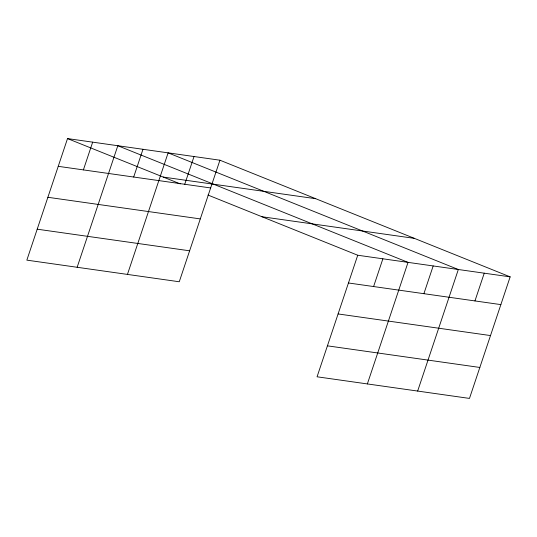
<?xml version="1.0" encoding="UTF-8"?>
<svg xmlns="http://www.w3.org/2000/svg" width="537" height="537" viewBox="0 0 537 537"><rect width="100%" height="100%" fill="white"/><g stroke="black" fill="none" stroke-linecap="round" stroke-linejoin="round"><path stroke-width="0.81" d="M219.935 160.207L67.521 138.586L26.85 260.143L179.264 281.764L219.935 160.207L510.15 276.857L469.479 398.414L317.065 376.793L357.736 255.236L510.15 276.857M83.389 169.893L92.673 142.151M77.147 267.278L117.818 145.722L408.033 262.371L367.362 383.928M133.686 177.029L142.97 149.286M127.444 274.414L168.115 152.857L458.329 269.507L417.658 391.064M184.741 184.272L194.025 156.529M373.598 286.55L382.881 258.807M423.894 293.685L433.178 265.943M474.956 300.928L484.24 273.185M163.295 177.082L315.709 198.703M58.238 166.329L210.658 187.95M261.962 216.74L414.383 238.361M47.88 197.287L200.294 218.908M37.207 229.185L189.621 250.806M348.453 282.979L500.867 304.607M338.095 313.944L490.509 335.565M327.422 345.835L479.836 367.456M67.521 138.586L180.251 183.896M208 195.052L357.736 255.236"/></g></svg>
